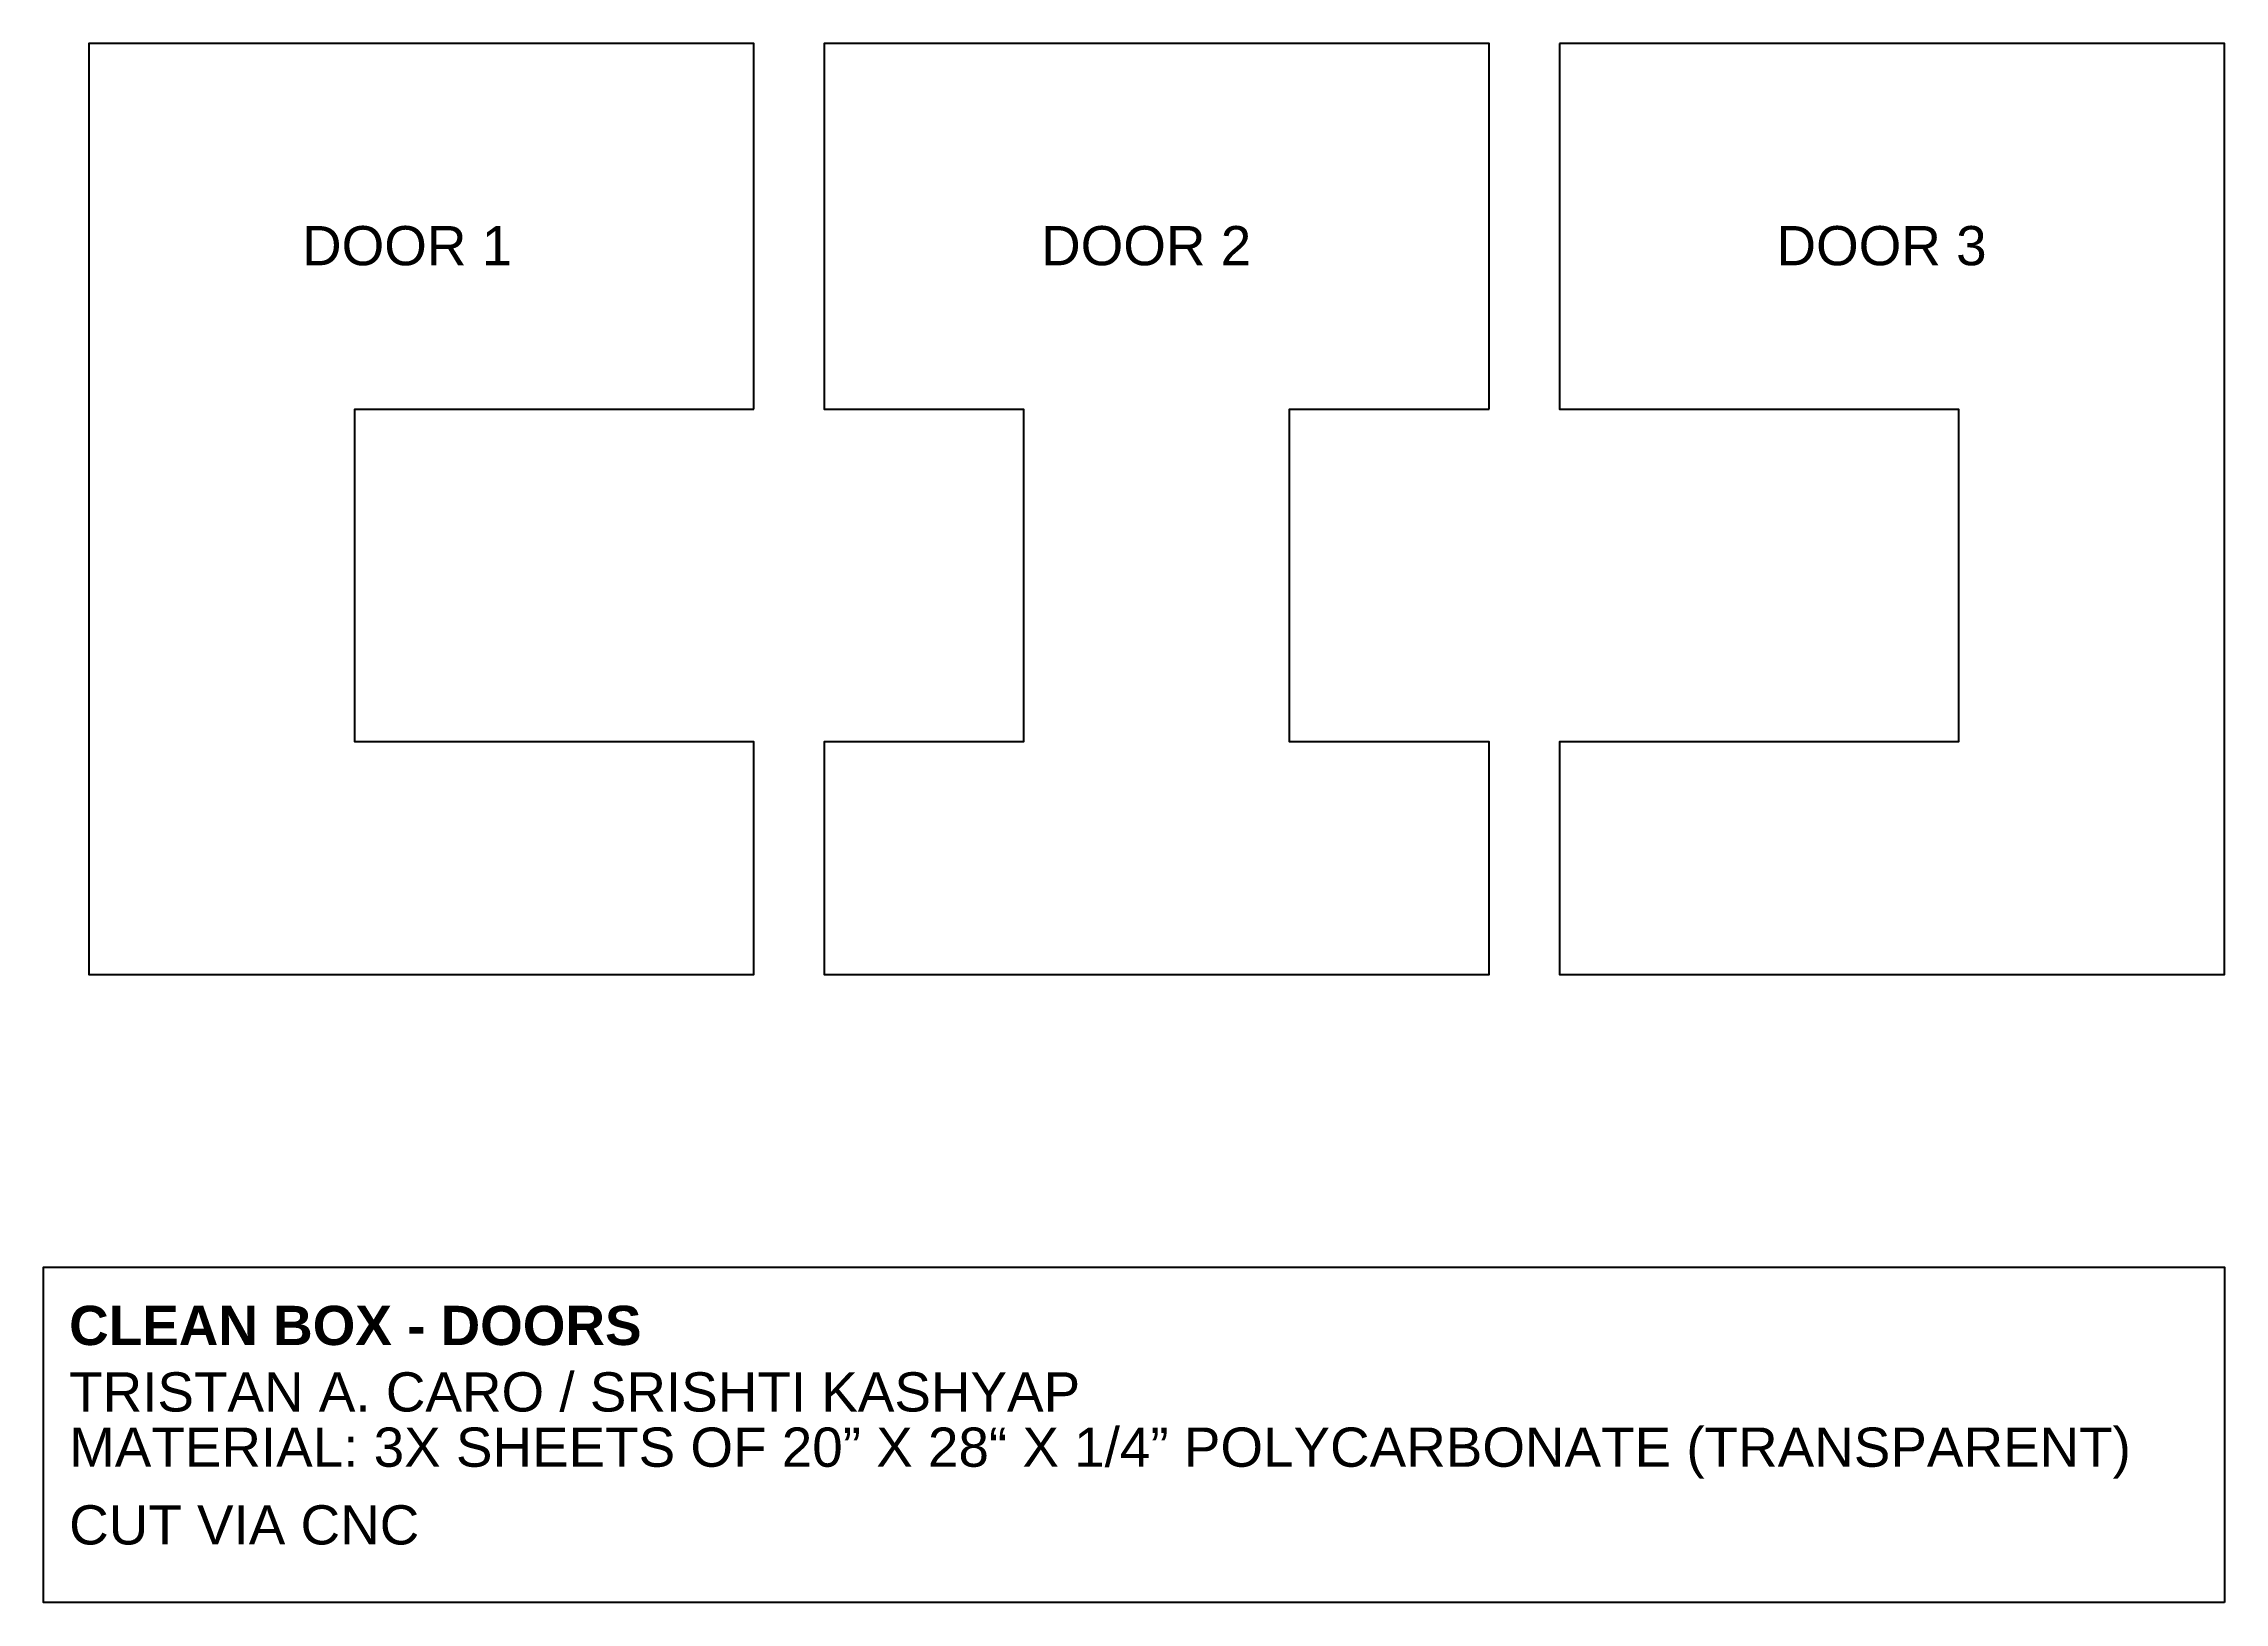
# Model space of a CAD drawing. Header units: inches. Extents: x -6.9 to 58.7, y -33.3 to 13.5.
import ezdxf

# ---------------------------------------------------------------- set-up
doc = ezdxf.new("R2010")
doc.units = ezdxf.units.IN
doc.header["$MEASUREMENT"] = 0
doc.layers.add('Layer 1', color=7, linetype='Continuous', lineweight=0)

msp = doc.modelspace()

# ---------------------------------------------------------------- linework, layer by layer
at = {"layer": 'Layer 1', "color": 1, "lineweight": 158, "true_color": 0xff0000}
for points in [[(14.491, 2.54), (14.491, 13.54), (-5.509, 13.54), (-5.509, -14.46), (14.491, -14.46), (14.491, -7.46), (2.491, -7.46), (2.491, 2.54)], [(36.605, 2.54), (36.605, 13.54), (16.605, 13.54), (16.605, 2.54), (22.605, 2.54), (22.605, -7.46), (16.605, -7.46), (16.605, -14.46), (36.605, -14.46), (36.605, -7.46), (30.605, -7.46), (30.605, 2.54)], [(38.718, 13.54), (38.718, 2.54), (50.718, 2.54), (50.718, -7.46), (38.718, -7.46), (38.718, -14.46), (58.718, -14.46), (58.718, 13.54)]]:
    msp.add_lwpolyline(points, close=True, dxfattribs=at)
at = {"layer": 'Layer 1', "color": 18, "lineweight": 211, "true_color": 0x000000}
msp.add_lwpolyline([(58.718, -33.349), (-6.869, -33.349), (-6.869, -23.268), (58.718, -23.268)], close=True, dxfattribs=at)

# ---------------------------------------------------------------- texts
at = {"layer": 'Layer 1', "char_height": 0.2, "attachment_point": 7}
for s, insert in [('\\C18;\\c0;\\FArial|b0|i0|c1;\\H1.180000;\\W1.000000;DOOR 1', (0.904, 6.856)), ('\\C18;\\c0;\\FArial|b0|i0|c1;\\H1.180000;\\W1.000000;DOOR 2', (23.131, 6.856)), ('\\C18;\\c0;\\FArial|b0|i0|c1;\\H1.180000;\\W1.000000;DOOR 3', (45.248, 6.856)), ('\\C18;\\c0;\\FArial Bold|b1|i0|c1;\\H1.180000;\\W1.000000;CLEAN BOX - DOORS', (-6.101, -25.624)), ('\\C18;\\c0;\\FArial|b0|i0|c1;\\H1.180000;\\W1.000000;TRISTAN A. CARO / SRISHTI KASHYAP', (-6.101, -27.624)), ('\\C18;\\c0;\\FArial|b0|i0|c1;\\H1.180000;\\W1.000000;MATERIAL: 3X SHEETS OF 20” X 28“ X 1/4” POLYCARBONATE (TRANSPARENT)', (-6.101, -29.624)), ('\\C18;\\c0;\\FArial|b0|i0|c1;\\H1.180000;\\W1.000000;CUT VIA CNC', (-6.101, -31.624))]:
    msp.add_mtext(s, dxfattribs=dict(at, insert=insert))

doc.saveas('drawing.dxf')
